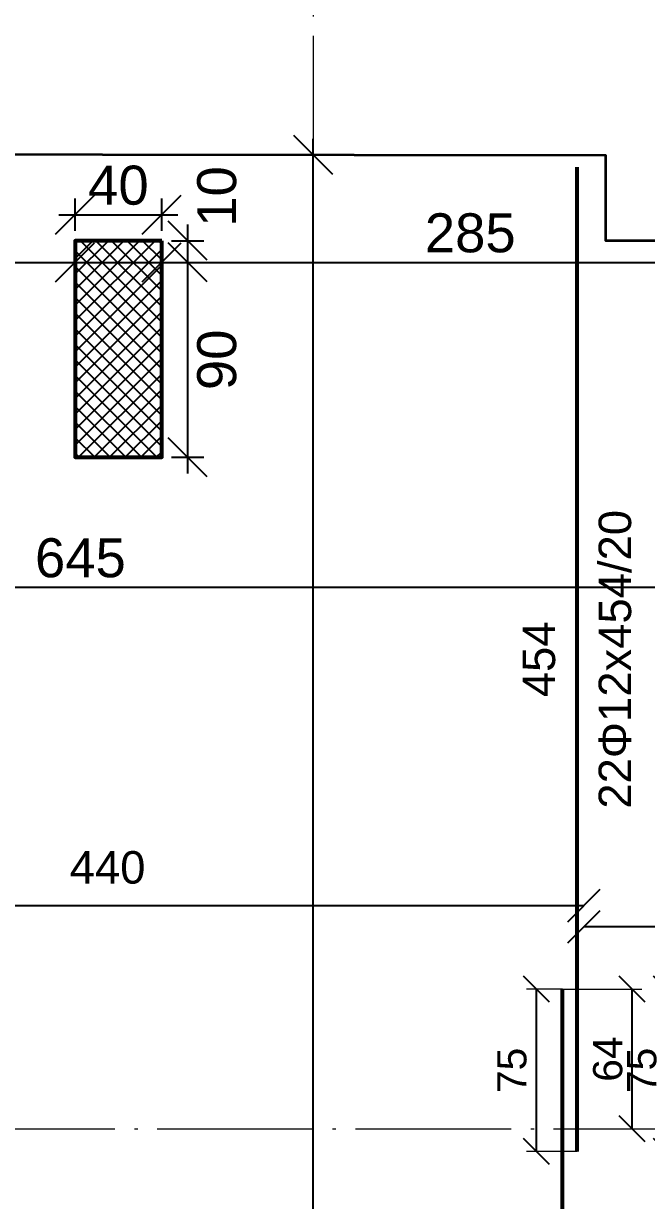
# Model space of a CAD drawing. Header units: millimetres. Extents: x -404 to 6018, y -5139 to 7890.
# Drawn here: x 4116 to 4404, y 1047 to 1590 of the extents above; entities that cross this region are included whole.
import ezdxf
from ezdxf.enums import TextEntityAlignment as Align

# ---------------------------------------------------------------- set-up
doc = ezdxf.new("R2010")
doc.units = ezdxf.units.MM
doc.linetypes.add('ZWCAD_ISO04W100', pattern=[30.5, 24, -3, 0.5, -3])
for name, color, linetype, lineweight in [('AXIS LINES', 255, 'ZWCAD_ISO04W100', 13), ('COLUMN', 140, 'Continuous', 53), ('SLAB', 3, 'Continuous', 35)]:
    doc.layers.add(name, color=color, linetype=linetype, lineweight=lineweight)
for name, color, linetype in [('FW_COLUMN_HATCH', 8, 'Continuous'), ('FW_DIM', 7, 'Continuous'), ('REB_BOT_MESH_Y', 5, 'Continuous'), ('REB_BOT_MESH_Y_AXDIM', 5, 'Continuous'), ('REB_BOT_MESH_Y_LAP', 5, 'Continuous'), ('REB_BOT_MESH_Y_RANGE', 5, 'Continuous'), ('REB_BOT_MESH_Y_TEXT', 5, 'Continuous')]:
    doc.layers.add(name, color=color, linetype=linetype)
doc.styles.add('REBAR_TXT', font='arial.ttf')
doc.styles.get("Standard").update_dxf_attribs({"font": 'arial.ttf'})
doc.dimstyles.new('FW_DIM', dxfattribs={"dimtxt": 18, "dimasz": 9, "dimexe": 7.5, "dimexo": 4.5, "dimgap": 4.5, "dimtad": 1, "dimdec": 0, "dimtxsty": 'Standard', "dimtsz": 9, "dimcen": 2.5, "dimdle": 7.5, "dimclrd": 256, "dimclre": 256, "dimclrt": 7, "dimazin": 3, "dimtfac": 1, "dimtmove": 2, "dimatfit": 3})
doc.dimstyles.new('REBAR LAP', dxfattribs={"dimtxt": 13.5, "dimasz": 2.5, "dimexe": 4.5, "dimexo": 0, "dimgap": 4.5, "dimtad": 1, "dimdec": 0, "dimtxsty": 'Standard', "dimtsz": 6, "dimcen": 2.5, "dimclrd": 6, "dimclre": 6, "dimclrt": 7, "dimazin": 3, "dimtfac": 1, "dimtmove": 2, "dimatfit": 3, "dimlwd": 25, "dimlwe": 18})
doc.dimstyles.new('REBAR M-200', dxfattribs={"dimtxt": 15, "dimasz": 15, "dimexe": 25, "dimexo": 12.5, "dimgap": 10, "dimtad": 1, "dimdec": 0, "dimtxsty": 'Standard', "dimblk": 'NONE', "dimcen": 50, "dimse1": 1, "dimse2": 1, "dimclrd": 6, "dimclre": 6, "dimclrt": 7, "dimazin": 3, "dimtfac": 1, "dimtmove": 2, "dimatfit": 3, "dimldrblk": 'NONE', "dimlwd": 53})
doc.dimstyles.new('REBAR RANGE', dxfattribs={"dimtxt": 15, "dimasz": 2.5, "dimexe": 0, "dimexo": 0, "dimgap": 10, "dimtad": 1, "dimdec": 0, "dimtxsty": 'Standard', "dimtsz": 7.5, "dimcen": 2.5, "dimse1": 1, "dimse2": 1, "dimclrd": 6, "dimclre": 6, "dimclrt": 7, "dimazin": 3, "dimtfac": 1, "dimtmove": 2, "dimatfit": 3, "dimlwd": 25})

# ---------------------------------------------------------------- blocks, each defined once
blk = doc.blocks.new('*D703')
at = {"color": 6, "lineweight": 53}
blk.add_line((4364.99, 598.5), (4364.99, 1144.5), dxfattribs=at)
at = {"layer": 'Defpoints'}
for p in [(4364.99, 1144.5), (4364.99, 598.5), (4364.99, 598.5)]:
    blk.add_point(p, dxfattribs=at)
at = {"layer": 'REB_BOT_MESH_Y', "color": 7, "insert": (4347.49, 871.5), "char_height": 15, "attachment_point": 5, "rotation": 90}
blk.add_mtext('546', dxfattribs=at)
blk = doc.blocks.new('_NONE')
blk = doc.blocks.new('*D704')
at = {"color": 6, "lineweight": 53}
blk.add_line((4371.74, 1069.5), (4371.74, 1524), dxfattribs=at)
at = {"layer": 'Defpoints'}
for p in [(4371.74, 1524), (4371.74, 1069.5), (4371.74, 1069.5)]:
    blk.add_point(p, dxfattribs=at)
at = {"layer": 'REB_BOT_MESH_Y', "color": 7, "insert": (4354.24, 1296.75), "char_height": 15, "attachment_point": 5, "rotation": 90}
blk.add_mtext('454', dxfattribs=at)
blk = doc.blocks.new('_Oblique')
at = {"color": 0, "linetype": 'ByBlock', "lineweight": -2}
blk.add_line((-0.5, -0.5), (0.5, 0.5), dxfattribs=at)
blk = doc.blocks.new('*D709')
at = {"color": 6, "lineweight": 18}
for p, q in [((4364.99, 1144.5), (4348.49, 1144.5)), ((4371.74, 1069.5), (4348.49, 1069.5))]:
    blk.add_line(p, q, dxfattribs=at)
at = {"color": 6, "lineweight": 25}
blk.add_line((4352.99, 1069.5), (4352.99, 1144.5), dxfattribs=at)
at = {"layer": 'Defpoints'}
for p in [(4364.99, 1144.5), (4352.99, 1069.5), (4371.74, 1069.5)]:
    blk.add_point(p, dxfattribs=at)
at = {"layer": 'REB_BOT_MESH_Y_LAP', "color": 6, "xscale": 12, "yscale": 12, "rotation": 90}
for p in [(4352.99, 1144.5), (4352.99, 1069.5)]:
    blk.add_blockref('_OBLIQUE', p, dxfattribs=at)
at = {"layer": 'REB_BOT_MESH_Y_LAP', "color": 7, "insert": (4341.74, 1107), "char_height": 13.5, "attachment_point": 5, "rotation": 90}
blk.add_mtext('75', dxfattribs=at)
blk = doc.blocks.new('*D710')
at = {"color": 6, "lineweight": 18}
for p, q in [((4364.99, 1144.5), (4401.74, 1144.5)), ((4364.99, 1080), (4401.74, 1080))]:
    blk.add_line(p, q, dxfattribs=at)
at = {"color": 6, "lineweight": 25}
blk.add_line((4397.24, 1080), (4397.24, 1144.5), dxfattribs=at)
at = {"layer": 'Defpoints'}
for p in [(4364.99, 1144.5), (4364.99, 1080), (4397.24, 1080)]:
    blk.add_point(p, dxfattribs=at)
at = {"layer": 'REB_BOT_MESH_Y_AXDIM', "color": 6, "xscale": 12, "yscale": 12, "rotation": 90}
for p in [(4397.24, 1144.5), (4397.24, 1080)]:
    blk.add_blockref('_OBLIQUE', p, dxfattribs=at)
at = {"layer": 'REB_BOT_MESH_Y_AXDIM', "color": 7, "insert": (4385.99, 1112.25), "char_height": 13.5, "attachment_point": 5, "rotation": 90}
blk.add_mtext('64', dxfattribs=at)
blk = doc.blocks.new('*D759')
at = {"color": 6, "lineweight": 53}
blk.add_line((4424.99, 598.5), (4424.99, 1144.5), dxfattribs=at)
at = {"layer": 'Defpoints'}
for p in [(4424.99, 1144.5), (4424.99, 598.5), (4424.99, 598.5)]:
    blk.add_point(p, dxfattribs=at)
at = {"layer": 'REB_BOT_MESH_Y', "color": 7, "insert": (4407.49, 871.5), "char_height": 15, "attachment_point": 5, "rotation": 90}
blk.add_mtext('546', dxfattribs=at)
blk = doc.blocks.new('*D765')
at = {"color": 6, "lineweight": 18}
for p, q in [((4424.99, 1144.5), (4408.49, 1144.5)), ((4431.74, 1069.5), (4408.49, 1069.5))]:
    blk.add_line(p, q, dxfattribs=at)
at = {"color": 6, "lineweight": 25}
blk.add_line((4412.99, 1069.5), (4412.99, 1144.5), dxfattribs=at)
at = {"layer": 'Defpoints'}
for p in [(4424.99, 1144.5), (4412.99, 1069.5), (4431.74, 1069.5)]:
    blk.add_point(p, dxfattribs=at)
at = {"layer": 'REB_BOT_MESH_Y_LAP', "color": 6, "xscale": 12, "yscale": 12, "rotation": 90}
for p in [(4412.99, 1144.5), (4412.99, 1069.5)]:
    blk.add_blockref('_OBLIQUE', p, dxfattribs=at)
at = {"layer": 'REB_BOT_MESH_Y_LAP', "color": 7, "insert": (4401.74, 1107), "char_height": 13.5, "attachment_point": 5, "rotation": 90}
blk.add_mtext('75', dxfattribs=at)
blk = doc.blocks.new('*D856')
at = {"color": 6, "lineweight": 25}
blk.add_line((3934.99, 1183.12), (4374.99, 1183.12), dxfattribs=at)
at = {"layer": 'Defpoints'}
for p in [(3934.99, 1183.12), (3934.99, 1183.12), (4374.99, 1183.12)]:
    blk.add_point(p, dxfattribs=at)
at = {"layer": 'REB_BOT_MESH_Y_RANGE', "color": 6, "xscale": 15, "yscale": 15}
for p in [(3934.99, 1183.12), (4374.99, 1183.12)]:
    blk.add_blockref('_OBLIQUE', p, dxfattribs=at)
at = {"layer": 'REB_BOT_MESH_Y_RANGE', "color": 7, "insert": (4154.99, 1200.62), "char_height": 15, "attachment_point": 5}
blk.add_mtext('440', dxfattribs=at)
blk = doc.blocks.new('*D866')
at = {"color": 6, "lineweight": 25}
blk.add_line((4374.99, 1173.38), (4474.99, 1173.38), dxfattribs=at)
at = {"layer": 'Defpoints'}
for p in [(4374.99, 1173.38), (4374.99, 1173.38), (4474.99, 1173.38)]:
    blk.add_point(p, dxfattribs=at)
at = {"layer": 'REB_BOT_MESH_Y_RANGE', "color": 6, "xscale": 15, "yscale": 15}
for p in [(4374.99, 1173.38), (4474.99, 1173.38)]:
    blk.add_blockref('_OBLIQUE', p, dxfattribs=at)
at = {"layer": 'REB_BOT_MESH_Y_RANGE', "color": 7, "insert": (4424.99, 1190.88), "char_height": 15, "attachment_point": 5}
blk.add_mtext('100', dxfattribs=at)
blk = doc.blocks.new('*D948')
for p, q in [((4139.99, 1494.5), (4139.99, 1509.5)), ((4179.99, 1494.5), (4179.99, 1509.5)), ((4132.49, 1502), (4187.49, 1502))]:
    blk.add_line(p, q)
at = {"layer": 'Defpoints'}
for p in [(4139.99, 1502), (4139.99, 1490), (4179.99, 1490)]:
    blk.add_point(p, dxfattribs=at)
at = {"layer": 'FW_DIM', "xscale": 18, "yscale": 18}
for p in [(4139.99, 1502), (4179.99, 1502)]:
    blk.add_blockref('_OBLIQUE', p, dxfattribs=at)
at = {"layer": 'FW_DIM', "color": 7, "insert": (4159.99, 1515.5), "char_height": 18, "attachment_point": 5}
blk.add_mtext('40', dxfattribs=at)
blk = doc.blocks.new('*D949')
for p, q in [((4191.99, 1382.5), (4191.99, 1487.5)), ((4184.49, 1480), (4199.49, 1480)), ((4184.49, 1390), (4199.49, 1390))]:
    blk.add_line(p, q)
at = {"layer": 'Defpoints'}
for p in [(4179.99, 1480), (4179.99, 1390), (4191.99, 1390)]:
    blk.add_point(p, dxfattribs=at)
at = {"layer": 'FW_DIM', "xscale": 18, "yscale": 18, "rotation": 90}
for p in [(4191.99, 1480), (4191.99, 1390)]:
    blk.add_blockref('_OBLIQUE', p, dxfattribs=at)
at = {"layer": 'FW_DIM', "color": 7, "insert": (4205.49, 1435), "char_height": 18, "attachment_point": 5, "rotation": 90}
blk.add_mtext('90', dxfattribs=at)
blk = doc.blocks.new('*D950')
for p, q in [((4191.99, 1472.5), (4191.99, 1497.5)), ((4184.49, 1490), (4199.49, 1490)), ((4184.49, 1480), (4199.49, 1480))]:
    blk.add_line(p, q)
at = {"layer": 'Defpoints'}
for p in [(4179.99, 1490), (4179.99, 1480), (4191.99, 1480)]:
    blk.add_point(p, dxfattribs=at)
at = {"layer": 'FW_DIM', "xscale": 18, "yscale": 18, "rotation": 90}
for p in [(4191.99, 1490), (4191.99, 1480)]:
    blk.add_blockref('_OBLIQUE', p, dxfattribs=at)
at = {"layer": 'FW_DIM', "color": 7, "insert": (4205.49, 1510.4), "char_height": 18, "attachment_point": 5, "rotation": 90}
blk.add_mtext('10', dxfattribs=at)
blk = doc.blocks.new('*D970')
for p, q in [((3819.99, 1334.5), (3819.99, 1337.5)), ((4464.89, 1334.5), (4464.89, 1337.5)), ((3812.49, 1330), (4472.39, 1330))]:
    blk.add_line(p, q)
at = {"layer": 'Defpoints'}
for p in [(3819.99, 1330), (3819.99, 1330), (4464.89, 1330)]:
    blk.add_point(p, dxfattribs=at)
at = {"layer": 'FW_DIM', "xscale": 18, "yscale": 18}
for p in [(3819.99, 1330), (4464.89, 1330)]:
    blk.add_blockref('_OBLIQUE', p, dxfattribs=at)
at = {"layer": 'FW_DIM', "color": 7, "insert": (4142.44, 1343.5), "char_height": 18, "attachment_point": 5}
blk.add_mtext('645', dxfattribs=at)
blk = doc.blocks.new('*D977')
for p, q in [((3920.09, 1484.5), (3920.09, 1487.5)), ((4139.99, 1484.5), (4139.99, 1487.5)), ((3912.59, 1480), (4147.49, 1480))]:
    blk.add_line(p, q)
at = {"layer": 'Defpoints'}
for p in [(3920.09, 1480), (3920.09, 1480), (4139.99, 1480)]:
    blk.add_point(p, dxfattribs=at)
at = {"layer": 'FW_DIM', "xscale": 18, "yscale": 18}
for p in [(3920.09, 1480), (4139.99, 1480)]:
    blk.add_blockref('_OBLIQUE', p, dxfattribs=at)
at = {"layer": 'FW_DIM', "color": 7, "insert": (4030.04, 1493.5), "char_height": 18, "attachment_point": 5}
blk.add_mtext('220', dxfattribs=at)
blk = doc.blocks.new('*D978')
for p, q in [((4139.99, 1484.5), (4139.99, 1487.5)), ((4179.99, 1484.5), (4179.99, 1487.5)), ((4132.49, 1480), (4187.49, 1480))]:
    blk.add_line(p, q)
at = {"layer": 'Defpoints'}
for p in [(4139.99, 1480), (4139.99, 1480), (4179.99, 1480)]:
    blk.add_point(p, dxfattribs=at)
at = {"layer": 'FW_DIM', "xscale": 18, "yscale": 18}
for p in [(4139.99, 1480), (4179.99, 1480)]:
    blk.add_blockref('_OBLIQUE', p, dxfattribs=at)
blk = doc.blocks.new('*D979')
for p, q in [((4179.99, 1484.5), (4179.99, 1487.5)), ((4464.89, 1484.5), (4464.89, 1487.5)), ((4172.49, 1480), (4472.39, 1480))]:
    blk.add_line(p, q)
at = {"layer": 'Defpoints'}
for p in [(4179.99, 1480), (4179.99, 1480), (4464.89, 1480)]:
    blk.add_point(p, dxfattribs=at)
at = {"layer": 'FW_DIM', "xscale": 18, "yscale": 18}
for p in [(4179.99, 1480), (4464.89, 1480)]:
    blk.add_blockref('_OBLIQUE', p, dxfattribs=at)
at = {"layer": 'FW_DIM', "color": 7, "insert": (4322.44, 1493.5), "char_height": 18, "attachment_point": 5}
blk.add_mtext('285', dxfattribs=at)
blk = doc.blocks.new('*D1013')
for p, q in [((4249.99, 47.5), (4249.99, 1537.06)), ((4245.49, 1529.56), (4242.49, 1529.56)), ((4245.49, 55), (4242.49, 55))]:
    blk.add_line(p, q)
at = {"layer": 'Defpoints'}
for p in [(4249.99, 1529.56), (4249.99, 55), (4249.99, 55)]:
    blk.add_point(p, dxfattribs=at)
at = {"layer": 'FW_DIM', "xscale": 18, "yscale": 18, "rotation": 90}
for p in [(4249.99, 1529.56), (4249.99, 55)]:
    blk.add_blockref('_OBLIQUE', p, dxfattribs=at)
at = {"layer": 'FW_DIM', "color": 7, "insert": (4236.49, 792.28), "char_height": 18, "attachment_point": 5, "rotation": 90}
blk.add_mtext('1475', dxfattribs=at)

msp = doc.modelspace()

# ---------------------------------------------------------------- hatches: boundary and pattern name
at = {"layer": 'FW_COLUMN_HATCH'}
h = msp.add_hatch(dxfattribs=at)
h.set_pattern_fill('ANSI37', scale=1.6)
h.paths.add_polyline_path([(4179.99, 1490), (4179.99, 1390), (4139.99, 1390), (4139.99, 1490), (4179.99, 1490)])

# ---------------------------------------------------------------- linework, layer by layer
at = {"layer": 'AXIS LINES', "color": 0, "ltscale": 3}
for points in [[(4249.99, 3140.04), (4249.99, -400.07)], [(3537.41, 1480), (5952.4, 1480)], [(3482.41, 1330), (5897.4, 1330)], [(3537.41, 1080), (5952.4, 1080)]]:
    msp.add_lwpolyline(points, dxfattribs=at)
at = {"layer": 'COLUMN', "ltscale": 0.08}
msp.add_lwpolyline([(4179.99, 1490), (4139.99, 1490), (4139.99, 1390), (4179.99, 1390)], close=True, dxfattribs=at)
at = {"layer": 'SLAB', "ltscale": 0.08}
msp.add_lwpolyline([(4464.89, 1950), (4464.89, 1490), (4385.03, 1490), (4385.09, 1529.38), (3920.09, 1530), (3920.09, 1410), (3819.99, 1410), (3819.99, 680), (3819.99, 630), (3879.99, 630), (3879.99, -200), (4580.09, -200), (4580.09, 0), (4729.99, 0), (4729.99, -199.9), (5429.99, -199.9)], dxfattribs=at)

# ---------------------------------------------------------------- texts
at = {"layer": 'REB_BOT_MESH_Y_TEXT', "color": 7, "style": 'REBAR_TXT'}
msp.add_text('22Φ12x454/20', height=15, rotation=90, dxfattribs=at).set_placement((4381.74, 1296.75), align=Align.TOP_CENTER)

# ---------------------------------------------------------------- dimensions: what is measured, and where the dimension line sits
at = {"layer": 'FW_DIM'}
for base, p1, p2, text, picture, middle in [((4249.99, 55), (4249.99, 55), (4249.99, 1529.56), '1475', '*D1013', (4236.49, 792.28)), ((4191.99, 1480), (4179.99, 1480), (4179.99, 1490), '10', '*D950', (4205.49, 1510.4)), ((4191.99, 1390), (4179.99, 1390), (4179.99, 1480), '90', '*D949', (4205.49, 1435))]:
    dim = msp.add_linear_dim(base=base, p1=p1, p2=p2, angle=90, text=text, dimstyle='FW_DIM', override={"dimtmove": 2}, dxfattribs=at)
    dim.commit()
    dim.dimension.update_dxf_attribs({"geometry": picture, "text_midpoint": middle, "dimtype": 160})
for base, p1, p2, text, picture, middle in [((4139.99, 1502), (4139.99, 1490), (4179.99, 1490), '40', '*D948', (4159.99, 1515.5)), ((3920.09, 1480), (3920.09, 1480), (4139.99, 1480), '220', '*D977', (4030.04, 1493.5)), ((4179.99, 1480), (4179.99, 1480), (4464.89, 1480), '285', '*D979', (4322.44, 1493.5)), ((4139.99, 1480), (4139.99, 1480), (4179.99, 1480), ' ', '*D978', (4159.99, 1480)), ((3819.99, 1330), (3819.99, 1330), (4464.89, 1330), '645', '*D970', (4142.44, 1343.5))]:
    dim = msp.add_linear_dim(base=base, p1=p1, p2=p2, text=text, dimstyle='FW_DIM', override={"dimtmove": 2}, dxfattribs=at)
    dim.commit()
    dim.dimension.update_dxf_attribs({"geometry": picture, "text_midpoint": middle, "dimtype": 160})
at = {"layer": 'REB_BOT_MESH_Y'}
for base, p1, p2, picture, middle in [((4371.73693601, 1069.5), (4371.73693601, 1069.5), (4371.73693601, 1524), '*D704', (4354.23693601, 1296.75)), ((4364.99, 598.5), (4364.99, 598.5), (4364.99, 1144.5), '*D703', (4347.49, 871.5)), ((4424.99, 598.5), (4424.99, 598.5), (4424.99, 1144.5), '*D759', (4407.49, 871.5))]:
    dim = msp.add_linear_dim(base=base, p1=p1, p2=p2, angle=90, dimstyle='REBAR M-200', dxfattribs=at)
    dim.commit()
    dim.dimension.update_dxf_attribs({"geometry": picture, "text_midpoint": middle})
at = {"layer": 'REB_BOT_MESH_Y_AXDIM'}
dim = msp.add_linear_dim(base=(4397.23693601, 1080), p1=(4364.98693601, 1080), p2=(4364.98693601, 1144.5), angle=90, dimstyle='REBAR LAP', dxfattribs=at)
dim.commit()
dim.dimension.update_dxf_attribs({"geometry": '*D710', "text_midpoint": (4385.98693601, 1112.25)})
at = {"layer": 'REB_BOT_MESH_Y_LAP'}
for base, p1, p2, picture, middle in [((4352.99, 1069.5), (4371.74, 1069.5), (4364.99, 1144.5), '*D709', (4341.74, 1107)), ((4412.99, 1069.5), (4431.74, 1069.5), (4424.99, 1144.5), '*D765', (4401.74, 1107))]:
    dim = msp.add_linear_dim(base=base, p1=p1, p2=p2, angle=90, dimstyle='REBAR LAP', dxfattribs=at)
    dim.commit()
    dim.dimension.update_dxf_attribs({"geometry": picture, "text_midpoint": middle})
at = {"layer": 'REB_BOT_MESH_Y_RANGE'}
for base, p1, p2, picture, middle in [((3934.99, 1183.12), (3934.99, 1183.12), (4374.99, 1183.12), '*D856', (4154.99, 1200.62)), ((4374.99, 1173.38), (4374.99, 1173.38), (4474.99, 1173.38), '*D866', (4424.99, 1190.88))]:
    dim = msp.add_linear_dim(base=base, p1=p1, p2=p2, dimstyle='REBAR RANGE', dxfattribs=at)
    dim.commit()
    dim.dimension.update_dxf_attribs({"geometry": picture, "text_midpoint": middle})

doc.saveas('drawing.dxf')
